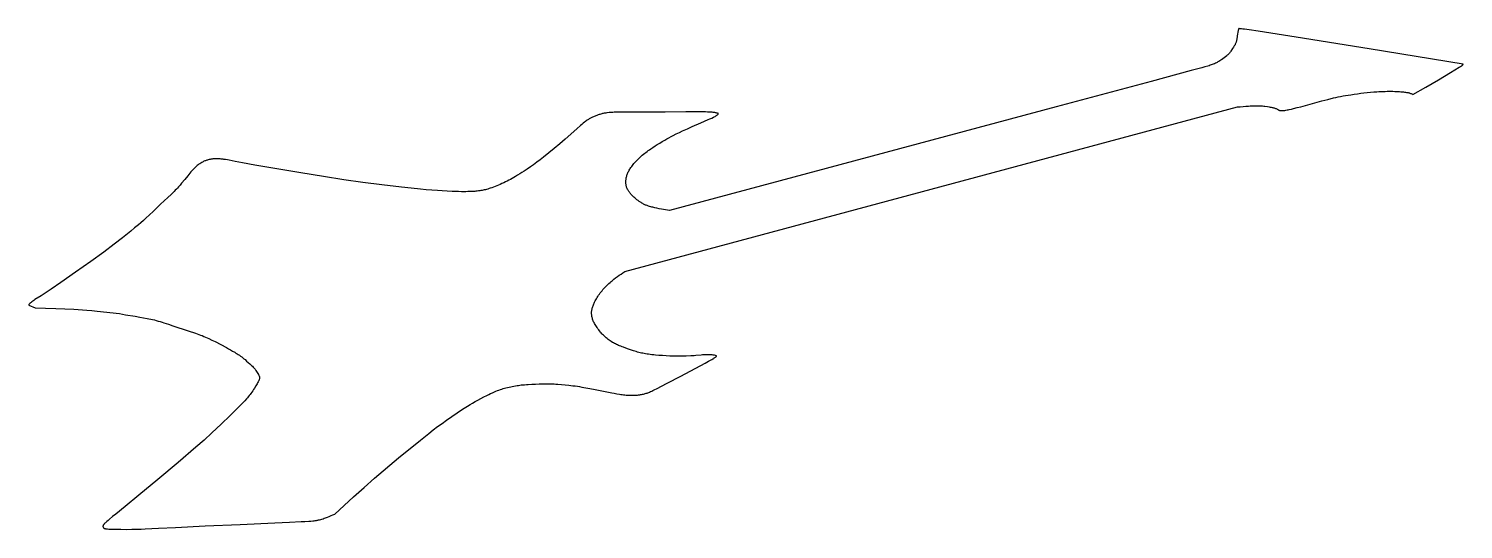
# Model space of a CAD drawing. Header units: millimetres. Extents: x 49 to 972, y 132 to 454.
import ezdxf

# ---------------------------------------------------------------- set-up
doc = ezdxf.new("R2010")
doc.units = ezdxf.units.MM
doc.layers.get('0').update_dxf_attribs({"linetype": 'CONTINUOUS'})

msp = doc.modelspace()

# ---------------------------------------------------------------- linework, layer by layer
msp.add_line((827.096734, 454.150935), (827.096734, 454.150935))
msp.add_lwpolyline([(827.096734, 454.150935), (826.846443, 453.012622), (826.619747, 451.871684), (826.41669, 450.728381), (826.237322, 449.582975), (825.920609, 447.274857), (825.821334, 446.714471), (825.701008, 446.15628), (825.609367, 445.798123), (825.502743, 445.442177), (825.381238, 445.088778), (825.217957, 444.69069), (825.036921, 444.296705), (824.838326, 443.907245), (824.622384, 443.522724), (824.389323, 443.143553), (823.810351, 442.257298), (823.219595, 441.375188), (822.152338, 439.701958), (821.887953, 439.304315), (821.60512, 438.913478), (821.304166, 438.529905), (820.985446, 438.154036), (820.638397, 437.792346), (820.273381, 437.440181), (819.890893, 437.098016), (819.491449, 436.766311), (818.666125, 436.117599), (816.996336, 434.855395), (816.15885, 434.237321), (815.584574, 433.832358), (814.992628, 433.441157), (814.383628, 433.064126), (813.893519, 432.783562), (813.39272, 432.513229), (812.881619, 432.253339), (812.360633, 432.004103), (811.634643, 431.677953), (810.895392, 431.368037), (810.143573, 431.074638), (809.504582, 430.842018), (808.855772, 430.624329), (808.122246, 430.394446), (807.383503, 430.17362), (805.46354, 429.623115), (803.53585, 429.087156), (796.687589, 427.221683), (770.897764, 420.286123), (709.870502, 403.898205), (461.436498, 337.123928), (458.775726, 337.577076), (456.125966, 338.063312), (454.699964, 338.339938), (453.280012, 338.632633), (451.866443, 338.941324), (451.224737, 339.090587), (450.587732, 339.250203), (449.955746, 339.420091), (449.329091, 339.600172), (448.564448, 339.842158), (447.805733, 340.093872), (447.090193, 340.32446), (446.382519, 340.567607), (445.946535, 340.73603), (445.52066, 340.917682), (445.105649, 341.112243), (444.702238, 341.319365), (444.169193, 341.618852), (443.647815, 341.929064), (443.138511, 342.24976), (442.641678, 342.580693), (441.897204, 343.096642), (441.168841, 343.624674), (440.456956, 344.16452), (439.774724, 344.703006), (439.109703, 345.252818), (438.462243, 345.81366), (438.033473, 346.20178), (437.617455, 346.597209), (437.214425, 346.999724), (436.824604, 347.409097), (436.501907, 347.770852), (436.19367, 348.139253), (435.900153, 348.51399), (435.6216, 348.894747), (435.302491, 349.366247), (435.001837, 349.844151), (434.719877, 350.328074), (434.453548, 350.811909), (434.20835, 351.301648), (433.984527, 351.796799), (433.828387, 352.191127), (433.693021, 352.589515), (433.578623, 352.991384), (433.485355, 353.396144), (433.410212, 353.843299), (433.356028, 354.292062), (433.322862, 354.741909), (433.31076, 355.19232), (433.315293, 355.676776), (433.334819, 356.161032), (433.36933, 356.644845), (433.418806, 357.127965), (433.487455, 357.683353), (433.579938, 358.2369), (433.696156, 358.78806), (433.836002, 359.336298), (433.999334, 359.881074), (434.185992, 360.421849), (434.395798, 360.958095), (434.62854, 361.489288), (434.899178, 362.054083), (435.188296, 362.613989), (435.495732, 363.168683), (435.821304, 363.717846), (436.164829, 364.261166), (436.596891, 364.905991), (437.049163, 365.543404), (437.521407, 366.17307), (438.013371, 366.79466), (438.524796, 367.407841), (439.12855, 368.095166), (439.750123, 368.773997), (440.389286, 369.444088), (441.04581, 370.105195), (441.719459, 370.757081), (442.42838, 371.421901), (443.15191, 372.0783), (443.889867, 372.726108), (444.642053, 373.365153), (445.408277, 373.995275), (446.157939, 374.590901), (446.920243, 375.177937), (447.695006, 375.756238), (448.482035, 376.325668), (449.281139, 376.886083), (450.665888, 377.823028), (452.072719, 378.742316), (453.50121, 379.643676), (455.084556, 380.619235), (456.686573, 381.578455), (458.306945, 382.521143), (459.650386, 383.280468), (461.007999, 384.026274), (462.379524, 384.758425), (463.764709, 385.476776), (465.7556, 386.471171), (467.766936, 387.443446), (469.798258, 388.393382), (472.854681, 389.782962), (475.933003, 391.146606), (481.603332, 393.609493), (486.277844, 395.651834), (487.382507, 396.149466), (488.476269, 396.659736), (489.558859, 397.182521), (490.134557, 397.474066), (490.701167, 397.774931), (491.131398, 398.01695), (491.549369, 398.270134), (491.850701, 398.470302), (492.134952, 398.683339), (492.276001, 398.801041), (492.403829, 398.926516), (492.517631, 399.058975), (492.616693, 399.197585), (492.675287, 399.307738), (492.71919, 399.421467), (492.748, 399.537731), (492.761457, 399.655471), (492.306484, 399.794186), (491.843879, 399.918765), (491.374466, 400.028983), (490.899089, 400.124642), (490.418589, 400.205574), (489.908993, 400.278279), (489.396771, 400.340399), (488.88233, 400.391886), (488.234689, 400.445378), (487.585739, 400.489621), (486.935725, 400.524595), (485.690531, 400.574863), (484.444278, 400.60841), (481.876586, 400.645695), (479.308438, 400.657669), (471.953512, 400.63742), (458.650628, 400.550173), (444.921005, 400.470883), (431.138189, 400.4471), (427.764298, 400.41742), (426.819268, 400.400818), (425.874773, 400.372335), (424.931088, 400.331981), (423.9885, 400.279765), (423.2541, 400.223413), (422.521656, 400.154845), (421.140687, 399.999969), (420.491839, 399.916969), (419.845236, 399.825125), (419.323537, 399.739012), (418.806175, 399.639948), (418.293763, 399.528051), (417.786892, 399.403451), (417.213515, 399.242595), (416.64625, 399.070613), (416.085499, 398.887625), (415.531664, 398.69376), (414.72925, 398.40045), (413.932125, 398.099573), (412.515353, 397.542981), (411.899496, 397.282829), (411.444111, 397.073889), (410.998237, 396.854311), (410.562343, 396.624331), (410.136885, 396.384184), (409.722308, 396.134125), (409.261039, 395.841623), (408.809264, 395.541351), (408.367225, 395.233468), (407.820627, 394.836673), (407.284138, 394.432609), (406.757945, 394.021412), (405.879049, 393.308871), (405.013652, 392.5876), (404.161912, 391.857737), (401.824712, 389.807523), (394.348094, 383.133557), (390.849043, 380.094719), (387.291292, 377.09233), (383.870869, 374.290717), (380.388719, 371.52982), (378.251904, 369.884525), (376.086473, 368.259242), (373.892779, 366.654235), (371.920442, 365.249444), (369.920281, 363.865728), (367.892716, 362.503373), (366.535605, 361.615516), (365.160958, 360.742113), (363.769069, 359.883351), (362.36023, 359.039409), (361.304399, 358.426763), (360.23622, 357.825605), (359.155927, 357.236066), (358.063753, 356.65828), (356.959945, 356.092371), (355.877142, 355.555403), (354.78306, 355.030731), (353.677965, 354.518476), (352.562118, 354.018766), (351.435786, 353.531716), (350.401335, 353.099424), (349.355737, 352.681629), (348.299374, 352.278482), (347.232633, 351.890137), (346.155906, 351.51673), (345.35735, 351.256532), (344.550532, 351.010262), (343.735903, 350.778058), (343.029811, 350.59197), (342.31702, 350.419982), (341.598068, 350.262224), (340.873484, 350.11881), (340.143808, 349.989851), (339.352792, 349.868397), (338.557944, 349.761047), (337.759741, 349.667865), (336.958661, 349.588909), (336.155175, 349.524224), (335.124236, 349.455556), (334.091693, 349.401173), (333.057924, 349.361091), (331.721118, 349.32681), (330.383767, 349.306916), (329.046158, 349.301413), (327.708581, 349.3103), (325.662123, 349.343397), (323.616433, 349.39601), (321.571861, 349.468131), (318.450499, 349.607055), (315.332, 349.776766), (312.216939, 349.977234), (308.599185, 350.243747), (304.986021, 350.541535), (301.377962, 350.870556), (295.235623, 351.489), (289.104389, 352.163462), (276.434715, 353.686872), (264.239408, 355.289605), (252.079194, 357.028335), (238.949993, 359.044306), (224.303905, 361.416418), (194.940731, 366.416682), (186.912486, 367.879186), (182.274952, 368.783919), (178.315254, 369.544202), (177.207051, 369.744752), (176.094253, 369.931274), (174.977186, 370.103711), (174.403029, 370.181884), (173.826228, 370.248938), (173.2472, 370.304829), (172.666337, 370.349515), (171.823201, 370.390198), (170.189266, 370.427739), (169.399515, 370.43209), (168.858185, 370.422226), (168.317902, 370.395776), (167.779622, 370.352787), (167.351368, 370.303397), (166.925687, 370.243329), (166.503082, 370.17265), (166.08405, 370.091446), (165.505153, 369.963965), (164.932899, 369.821424), (164.368023, 369.664014), (163.927692, 369.530706), (163.494273, 369.38586), (163.068333, 369.229662), (162.650429, 369.062319), (162.147274, 368.838299), (161.656426, 368.600207), (161.178633, 368.348394), (160.714606, 368.083247), (160.110976, 367.71551), (159.522894, 367.334615), (158.9509, 366.940912), (158.395524, 366.534759), (157.88132, 366.139245), (157.381359, 365.734143), (156.89597, 365.319722), (156.425487, 364.896265), (155.970225, 364.464055), (155.383565, 363.865832), (154.816699, 363.257548), (154.269952, 362.639554), (153.743638, 362.0122), (151.690149, 359.456533), (149.758983, 357.092712), (147.791168, 354.745018), (146.79276, 353.564938), (145.771156, 352.395458), (145.102253, 351.65993), (144.419503, 350.931196), (143.723031, 350.209395), (143.012977, 349.494668), (141.028043, 347.56254), (139.01078, 345.648296), (134.311603, 341.205036), (129.57214, 336.639565), (127.224396, 334.401713), (124.834906, 332.187472), (123.251403, 330.769814), (121.644849, 329.366011), (120.015467, 327.976262), (117.588213, 325.950136), (115.135825, 323.940162), (109.880415, 319.715259), (104.524965, 315.557675), (97.744682, 310.487168), (89.413489, 304.435243), (79.621118, 297.464173), (70.16979, 290.866883), (63.850688, 286.577513), (57.4418, 282.359549), (53.544121, 279.821058), (52.827064, 279.345317), (52.116132, 278.864716), (51.571425, 278.486317), (51.037701, 278.099686), (50.659652, 277.809095), (50.298649, 277.507201), (50.127208, 277.353098), (49.96924, 277.191522), (49.825361, 277.023092), (49.696129, 276.848467), (49.622572, 276.722113), (49.563699, 276.591737), (49.519917, 276.458235), (49.491531, 276.322542), (53.652319, 274.53025), (60.330051, 274.407106), (67.005184, 274.223723), (72.754124, 274.012565), (78.497869, 273.736301), (81.299645, 273.568391), (84.097771, 273.370739), (86.89165, 273.143388), (90.162107, 272.839203), (93.428225, 272.511165), (99.645293, 271.870001), (101.696388, 271.639929), (103.742806, 271.388676), (105.78413, 271.116297), (107.796753, 270.817596), (109.803779, 270.499491), (111.804851, 270.162041), (117.839372, 269.11554), (120.910355, 268.597051), (123.246051, 268.193368), (125.573057, 267.763845), (126.753227, 267.531082), (127.927838, 267.283823), (129.09656, 267.022143), (130.259054, 266.746117), (131.50633, 266.425007), (132.746236, 266.08907), (133.978442, 265.738396), (135.202618, 265.373074), (136.418435, 264.993207), (139.308062, 264.053588), (142.179358, 263.084558), (152.024881, 259.773797), (156.605223, 258.265947), (157.723312, 257.883922), (158.832498, 257.488345), (159.93247, 257.079325), (161.022928, 256.656974), (162.087779, 256.218549), (163.141332, 255.765847), (164.183231, 255.299026), (165.213116, 254.818245), (167.237756, 253.836789), (169.240706, 252.831955), (172.948433, 250.931579), (176.612641, 248.986849), (177.953403, 248.246263), (179.280257, 247.492481), (180.592961, 246.725641), (181.891269, 245.945883), (182.663483, 245.475477), (183.427802, 244.998267), (184.184116, 244.514322), (184.938098, 244.012745), (185.674569, 243.497522), (186.393063, 242.968978), (187.120885, 242.40009), (187.8316, 241.819815), (188.524876, 241.228432), (189.577157, 240.302274), (190.616214, 239.368212), (191.638786, 238.442538), (192.648308, 237.509282), (193.235783, 236.949288), (193.803406, 236.378513), (194.350809, 235.797335), (194.660946, 235.441073), (194.956566, 235.078309), (195.237406, 234.709355), (195.503229, 234.334534), (195.929713, 233.68276), (196.723737, 232.392667), (197.098653, 231.757073), (197.26076, 231.466393), (197.408986, 231.171803), (197.543157, 230.873652), (197.663112, 230.572298), (197.742354, 230.321708), (197.801532, 230.06819), (197.84045, 229.812596), (197.858977, 229.555788), (197.857049, 229.298628), (197.834677, 229.04198), (197.791929, 228.786712), (197.728958, 228.53368), (197.642989, 228.255044), (197.542091, 227.979082), (197.426412, 227.706218), (197.29614, 227.436876), (196.986611, 226.847586), (196.662351, 226.262521), (196.323472, 225.681877), (195.478689, 224.267344), (194.603357, 222.862721), (194.054975, 222.013394), (193.49056, 221.169668), (192.910215, 220.331703), (192.314057, 219.499665), (191.768757, 218.772138), (191.206257, 218.051606), (190.62673, 217.338287), (190.03034, 216.632391), (189.417275, 215.934132), (188.398649, 214.808935), (187.357391, 213.694807), (185.998544, 212.276023), (184.622604, 210.866028), (178.948786, 205.203236), (173.162019, 199.601532), (167.263538, 194.062113), (162.179505, 189.439605), (157.011949, 184.866593), (145.540653, 175.00248), (132.520249, 164.024013), (120.375918, 153.932348), (111.512473, 146.717951), (105.498659, 141.881615), (103.420342, 140.187458), (101.365077, 138.478415), (100.505502, 137.750418), (99.659032, 137.014302), (98.825809, 136.270198), (98.460748, 135.930333), (98.106486, 135.584448), (97.901445, 135.374124), (97.711485, 135.156399), (97.537118, 134.931848), (97.451678, 134.798069), (97.381558, 134.659633), (97.327229, 134.517477), (97.280101, 134.354661), (97.24804, 134.18991), (97.231193, 134.023965), (97.231059, 133.873441), (97.249521, 133.723525), (97.286434, 133.575428), (97.340103, 133.445757), (97.410333, 133.320363), (97.496494, 133.200365), (97.648985, 133.022923), (97.81374, 132.851411), (97.881483, 132.784322), (97.95937, 132.723369), (98.046371, 132.669363), (98.162888, 132.615636), (98.285849, 132.570176), (98.466265, 132.521459), (98.648214, 132.478829), (98.886527, 132.435118), (99.269647, 132.379998), (99.655139, 132.334522), (100.042553, 132.298743), (100.970335, 132.231178), (101.900286, 132.181964), (103.529864, 132.120619), (105.16061, 132.078995), (108.672125, 132.032613), (112.184203, 132.025326), (115.696023, 132.057134), (119.206768, 132.128033), (121.785404, 132.206047), (124.362765, 132.303939), (132.931102, 132.71516), (143.743582, 133.272415), (162.975975, 134.178437), (185.446578, 135.174829), (207.589082, 136.14927), (217.032091, 136.587601), (224.521009, 136.970717), (227.072188, 137.119301), (229.620945, 137.288528), (230.874431, 137.384181), (232.125713, 137.494122), (232.892846, 137.57082), (233.656474, 137.664276), (234.41591, 137.774407), (234.870239, 137.855133), (235.320338, 137.947599), (235.765635, 138.051689), (236.482952, 138.232141), (237.193848, 138.42563), (237.897877, 138.632034), (238.699224, 138.88496), (239.492474, 139.151106), (240.277218, 139.430333), (241.47708, 139.8817), (242.665755, 140.348529), (243.84288, 140.830673), (245.008074, 141.32798), (246.160976, 141.840289), (252.169359, 147.415758), (258.261805, 152.942519), (265.018723, 158.936279), (271.857798, 164.880298), (287.257353, 177.940547), (301.286571, 189.495026), (306.665267, 193.77837), (309.472778, 195.958384), (312.320653, 198.110384), (315.208369, 200.233972), (318.135394, 202.328756), (321.482593, 204.679975), (324.869428, 207.000824), (327.082885, 208.477903), (329.326445, 209.930636), (331.599611, 211.358697), (333.207662, 212.335441), (334.833443, 213.296459), (336.476658, 214.241579), (338.137022, 215.170635), (340.071416, 216.221225), (342.030343, 217.247364), (344.013229, 218.248742), (345.199019, 218.828416), (346.39787, 219.393632), (347.609446, 219.94423), (348.833417, 220.480057), (349.801738, 220.885535), (350.782051, 221.275387), (351.773892, 221.649425), (352.776774, 222.00747), (353.610479, 222.286592), (354.452845, 222.551534), (355.303417, 222.802148), (356.16174, 223.038304), (357.197329, 223.301859), (358.240186, 223.54971), (359.289862, 223.781753), (360.346275, 224.004813), (361.408387, 224.212984), (362.475807, 224.406191), (363.377192, 224.553691), (364.282537, 224.687667), (365.191466, 224.808066), (366.103594, 224.914836), (367.184659, 225.024165), (368.267773, 225.122126), (369.35271, 225.208701), (370.439246, 225.283873), (372.822114, 225.427017), (375.207432, 225.546493), (377.629824, 225.649104), (380.054242, 225.721953), (381.253759, 225.7433), (382.453601, 225.749543), (383.65341, 225.740685), (384.852834, 225.716726), (386.032145, 225.672788), (387.210229, 225.613925), (388.386734, 225.540153), (389.561304, 225.451491), (391.908015, 225.246379), (394.250404, 225.016512), (396.708494, 224.759891), (399.160252, 224.47287), (400.650525, 224.277089), (402.136743, 224.06554), (403.618586, 223.838272), (405.095746, 223.595332), (408.850491, 222.924639), (412.589739, 222.209403), (424.205258, 219.900709), (425.869281, 219.582516), (427.539218, 219.281227), (429.21474, 218.996909), (430.086239, 218.858552), (430.961142, 218.732133), (431.839144, 218.617698), (432.719933, 218.515287), (433.603203, 218.424935), (434.412388, 218.359018), (435.223794, 218.309743), (436.036784, 218.277147), (436.850713, 218.261258), (437.664932, 218.262088), (438.478793, 218.279637), (439.229892, 218.312209), (439.979343, 218.360944), (440.726491, 218.425803), (441.470689, 218.506727), (442.211278, 218.603646), (442.819745, 218.693704), (443.423542, 218.799151), (444.021938, 218.91986), (444.614209, 219.055685), (445.199633, 219.206462), (445.777506, 219.372006), (446.347123, 219.552118), (446.907795, 219.746578), (447.468597, 219.949225), (448.021831, 220.162648), (448.5671, 220.386701), (449.104022, 220.621225), (449.929014, 220.997491), (450.744611, 221.384494), (451.899534, 221.948796), (453.046323, 222.521849), (459.939177, 226.073548), (468.617584, 230.638838), (484.388084, 239.056973), (486.483567, 240.194558), (488.56261, 241.348069), (489.164461, 241.692622), (489.75886, 242.043986), (490.163185, 242.293567), (490.557261, 242.55172), (490.829529, 242.7439), (491.088323, 242.945734), (491.251536, 243.087893), (491.395437, 243.240741), (491.518715, 243.402886), (491.584726, 243.525751), (491.629447, 243.653613), (491.652193, 243.784523), (490.942487, 243.917492), (490.227193, 244.033471), (489.507082, 244.132332), (488.782921, 244.21397), (488.055487, 244.278296), (487.325555, 244.325244), (486.593908, 244.354765), (485.861328, 244.366821), (485.1286, 244.361407), (484.261906, 244.330507), (483.396449, 244.284783), (482.532697, 244.224258), (481.671137, 244.148967), (478.275594, 243.835779), (477.223337, 243.757682), (476.169457, 243.692245), (475.114243, 243.639485), (472.124204, 243.52039), (469.125896, 243.410962), (467.986882, 243.387198), (466.847439, 243.380098), (465.708032, 243.38967), (464.321477, 243.424039), (462.935836, 243.474294), (461.551449, 243.54042), (459.243195, 243.671587), (456.937265, 243.822933), (454.607631, 243.992547), (452.281478, 244.185904), (451.192582, 244.286859), (450.105791, 244.399239), (449.021335, 244.52302), (447.939436, 244.658179), (446.984353, 244.7918), (446.033799, 244.94161), (445.088295, 245.107532), (444.148348, 245.28947), (443.283328, 245.475207), (442.425449, 245.67779), (441.575329, 245.89707), (440.733582, 246.132895), (439.911769, 246.382557), (439.095953, 246.64247), (438.286378, 246.912554), (437.48328, 247.192729), (434.448506, 248.274572), (431.711546, 249.207155), (430.871582, 249.495897), (430.039852, 249.797047), (429.216704, 250.11048), (428.532749, 250.391063), (427.859964, 250.685651), (427.198885, 250.994007), (426.550041, 251.315881), (425.913958, 251.651018), (425.29114, 251.99915), (424.682087, 252.359996), (423.969566, 252.809804), (423.273194, 253.272856), (422.593428, 253.748849), (421.930722, 254.237462), (421.285516, 254.73837), (420.658239, 255.251243), (420.189228, 255.648106), (419.732411, 256.052457), (419.28801, 256.4641), (418.85625, 256.882834), (418.35725, 257.394806), (417.873983, 257.914738), (417.406687, 258.442375), (416.955592, 258.977454), (416.391031, 259.673264), (415.845682, 260.377172), (415.319773, 261.0889), (414.813507, 261.80816), (414.383992, 262.447335), (413.975197, 263.093692), (413.587347, 263.746874), (413.220656, 264.406523), (412.875327, 265.07227), (412.617824, 265.614073), (412.381181, 266.160906), (412.165579, 266.712346), (411.971194, 267.267965), (411.798172, 267.827323), (411.646653, 268.38999), (411.524929, 268.928492), (411.427733, 269.469638), (411.355176, 270.012833), (411.307332, 270.557484), (411.284258, 271.102991), (411.285977, 271.648754), (411.317119, 272.187672), (411.372527, 272.725553), (411.452143, 273.261815), (411.555879, 273.795878), (411.683626, 274.327172), (411.835244, 274.855118), (412.0143, 275.407885), (412.212211, 275.957226), (412.428849, 276.502798), (412.677, 277.080335), (412.939836, 277.65441), (413.217274, 278.224821), (413.60115, 278.972176), (414.003122, 279.714455), (414.42306, 280.451428), (414.860829, 281.182863), (415.3163, 281.908531), (415.808594, 282.659609), (416.321462, 283.403331), (416.8547, 284.139399), (417.408092, 284.867516), (417.981413, 285.587387), (418.56099, 286.275185), (419.160623, 286.953779), (419.780035, 287.622866), (420.418939, 288.282134), (421.077048, 288.931283), (421.748395, 289.567305), (422.432944, 290.195798), (423.130542, 290.81662), (423.841022, 291.429626), (424.564224, 292.034672), (425.650929, 292.921039), (426.757722, 293.794095), (427.884298, 294.653592), (429.030346, 295.499294), (430.195551, 296.330967), (431.379584, 297.148381), (432.582121, 297.951305), (826.502309, 403.804749), (828.241785, 403.986449), (829.984832, 404.148914), (831.731056, 404.292109), (833.480056, 404.416001), (834.631049, 404.488585), (835.78324, 404.550239), (836.936435, 404.600953), (837.71316, 404.627284), (838.49045, 404.642238), (839.268001, 404.645811), (840.04549, 404.638001), (840.676864, 404.617398), (841.307211, 404.584037), (841.936046, 404.53794), (842.562887, 404.479144), (843.288532, 404.3965), (844.012283, 404.305477), (845.788087, 404.059614), (846.839778, 403.904111), (847.502509, 403.796979), (848.160939, 403.676555), (848.814555, 403.542924), (849.253204, 403.441758), (849.685896, 403.327773), (850.111932, 403.201153), (850.530616, 403.062108), (850.907781, 402.919428), (851.272503, 402.760482), (851.623465, 402.585844), (851.959401, 402.396144), (852.281352, 402.19286), (852.609447, 401.99487), (852.821741, 401.884021), (853.046187, 401.786719), (853.281156, 401.703672), (853.524952, 401.63548), (853.775813, 401.582632), (854.031926, 401.545515), (854.319473, 401.517934), (854.608625, 401.50156), (854.898566, 401.496436), (855.188467, 401.502582), (855.726031, 401.533066), (856.260958, 401.582379), (856.792008, 401.650405), (857.533746, 401.767487), (858.271441, 401.897438), (859.004675, 402.040183), (859.733025, 402.195644), (861.089331, 402.500524), (862.438243, 402.822363), (864.744767, 403.401585), (867.041002, 404.002137), (880.621877, 407.663153), (884.424252, 408.654437), (888.248944, 409.598983), (889.740297, 409.945075), (891.238799, 410.27433), (892.7441, 410.586674), (894.255837, 410.88203), (895.936726, 411.185937), (897.623846, 411.470906), (899.316796, 411.736866), (901.407283, 412.050559), (903.503635, 412.342713), (905.605431, 412.613271), (907.712253, 412.862179), (909.823684, 413.089388), (911.896279, 413.291086), (913.972898, 413.469433), (916.053043, 413.624387), (917.35726, 413.708388), (918.662979, 413.778873), (919.969941, 413.835831), (921.27788, 413.879245), (922.586532, 413.909108), (923.824938, 413.920681), (925.063437, 413.916994), (926.301675, 413.898043), (927.539293, 413.863836), (928.775942, 413.814386), (929.681227, 413.767425), (930.585407, 413.71027), (931.488266, 413.642933), (932.261578, 413.575843), (933.03292, 413.497629), (933.801993, 413.408319), (934.420088, 413.325833), (935.03457, 413.230074), (935.644905, 413.121124), (936.065431, 413.036782), (936.480931, 412.940106), (936.890725, 412.831252), (937.294147, 412.710401), (937.690529, 412.577748), (938.085649, 412.424468), (938.468095, 412.25496), (938.836618, 412.069784), (939.190012, 411.869542), (947.40302, 416.578595), (955.557569, 421.34135), (963.242775, 425.90914), (966.084669, 427.626212), (968.900951, 429.365569), (969.685782, 429.865817), (970.457622, 430.376698), (970.794802, 430.611193), (971.121127, 430.853717), (971.265289, 430.970338), (971.36934, 431.064293), (971.469978, 431.161896), (971.525911, 431.237503), (971.567462, 431.317891), (971.575823, 431.36486), (971.571269, 431.412107), (971.553992, 431.457764), (911.174743, 441.213804), (864.136326, 448.735778), (839.723603, 452.559245), (834.045513, 453.409098), (830.858031, 453.85622), (829.906298, 453.98105), (828.952581, 454.09756), (828.51641, 454.145632), (828.182999, 454.177022), (827.849324, 454.20546), (827.618578, 454.213567), (827.387591, 454.211167), (827.286869, 454.201775), (827.189188, 454.181549)], close=True)

doc.saveas('drawing.dxf')
